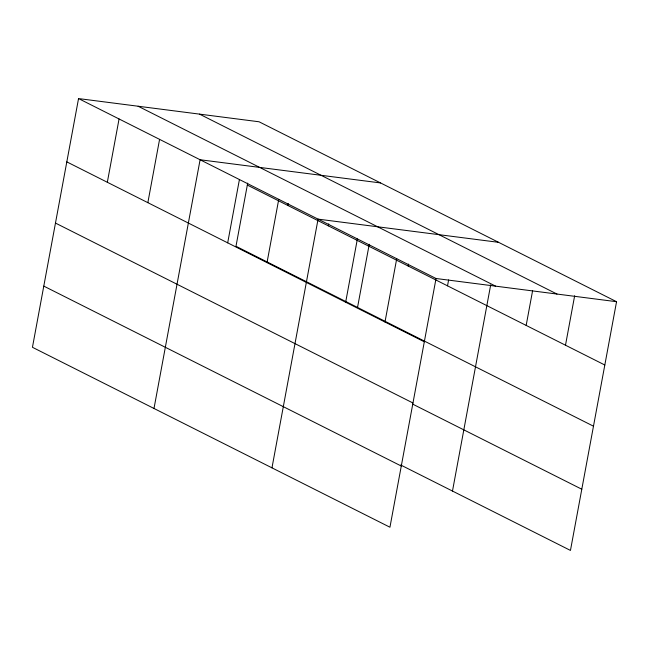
<?xml version="1.0" encoding="UTF-8"?>
<svg xmlns="http://www.w3.org/2000/svg" width="649" height="649" viewBox="0 0 649 649"><rect width="100%" height="100%" fill="white"/><g stroke="black" fill="none" stroke-linecap="round" stroke-linejoin="round"><path stroke-width="0.97" d="M78.545 98.575L32.45 347.296L389.944 527.223L436.039 278.502L78.545 98.575L259.056 121.777L616.55 301.704L570.455 550.425L400.644 464.96M107.328 182.272L119.067 118.97M147.85 202.666L159.581 139.357M154 408.472L200.095 159.751L380.606 182.945M227.685 242.848L239.416 179.546M247.691 183.099L235.985 246.263L593.478 426.19M267.007 262.642L278.746 199.34M287.84 205.465L288.213 203.486M271.972 467.848L318.067 219.127L498.578 242.328M328.362 225.86L328.727 223.881M345.657 302.223L357.388 238.921M357.534 307.439L369.24 244.275M384.979 322.018L396.717 258.716M408.197 266.041L408.562 264.062M447.518 285.836L448.621 279.897M452.483 491.05L490.693 284.854M526.169 325.417L532.586 290.801M565.49 345.211L574.657 295.757M436.039 278.502L616.55 301.704M199.494 114.119L556.98 294.046M138.115 106.233L495.609 286.16M247.326 185.079L604.819 365.006M66.815 161.877L424.308 341.804M55.473 223.069L412.967 402.997M412.878 404.222L581.796 489.232M43.791 286.112L401.285 466.039"/></g></svg>
